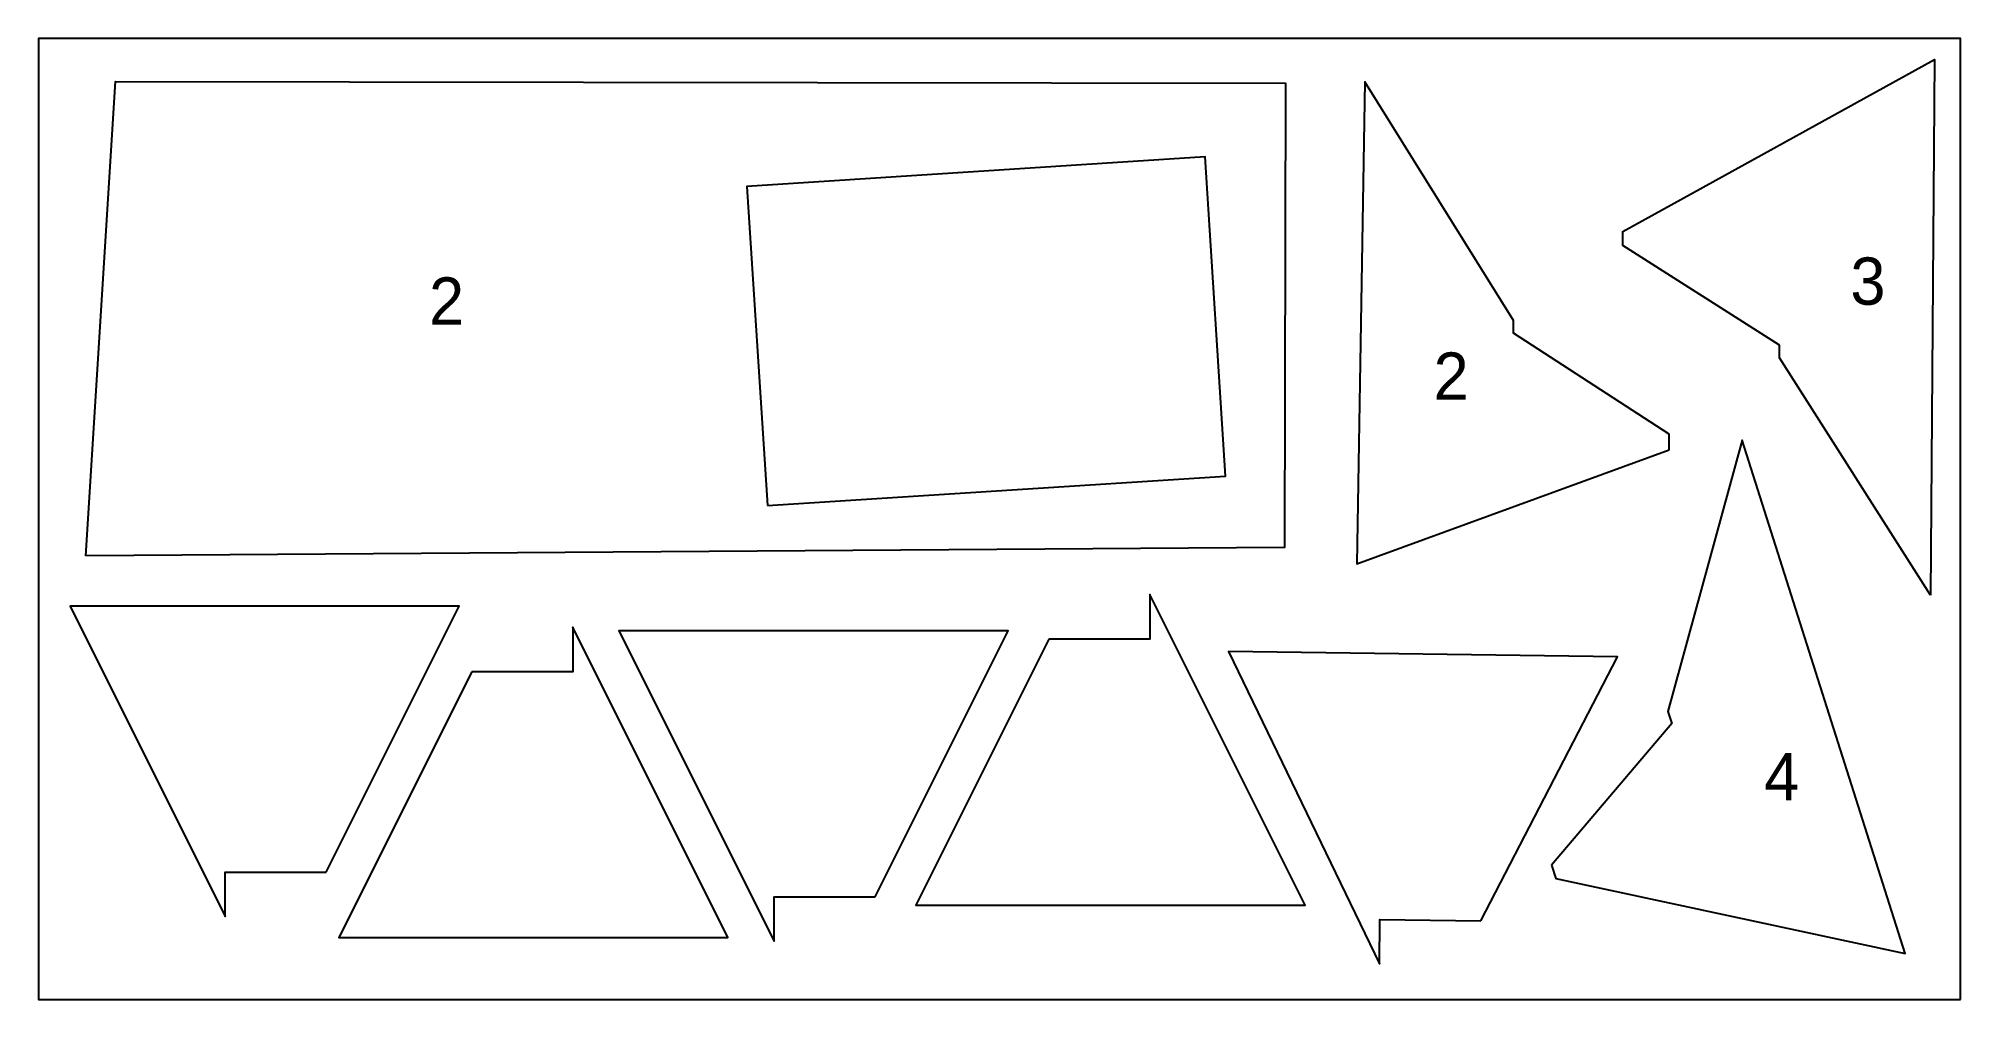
# Model space of a CAD drawing. Header units: millimetres. Extents: x 29933 to 32373, y -69186 to -67966.
import ezdxf

# ---------------------------------------------------------------- set-up
doc = ezdxf.new("R2010")
doc.units = ezdxf.units.MM
doc.layers.add('SOURCE_CURVES', color=7, linetype='Continuous')
doc.layers.add('SOURCE_LABELS', color=5, linetype='Continuous')

msp = doc.modelspace()

# ---------------------------------------------------------------- linework, layer by layer
at = {"layer": 'SOURCE_CURVES'}
for points in [[(32373.3, -69185.9), (32373.3, -67965.9), (29933.3, -67965.9), (29933.3, -69185.9), (32373.3, -69185.9)], [(32335.1, -68672.4), (32143.4, -68371.2), (32143.6, -68355.2), (31944.5, -68228.6), (31944.7, -68210.9), (32340.4, -67992.7), (32335.1, -68672.4)], [(29993.6, -68622.5), (30031.1, -68020.5), (31516.2, -68022.7), (31514.9, -68612.1), (29993.6, -68622.5)], [(32003.2, -68488.1), (32003.6, -68468.3), (31805.7, -68340), (31805.9, -68324), (31617, -68021), (31606.8, -68632.7), (32003.2, -68488.1)], [(30858.9, -68558.9), (31440.3, -68521.4), (31414.2, -68116.2), (30832.7, -68153.7), (30858.9, -68558.9)], [(31854, -69015.2), (31859.4, -69032.1), (32303.1, -69127.4), (32095.9, -68475.8), (32001.9, -68820.2), (32006.7, -68835.5), (31854, -69015.2)], [(31216.1, -68728.3), (31047.3, -69065.9), (31541.3, -69065.9), (31344.3, -68671.9), (31344.3, -68728.3), (31216.1, -68728.3)], [(30298.7, -69024.2), (30467.5, -68686.6), (29973.5, -68686.6), (30170.5, -69080.6), (30170.5, -69024.2), (30298.7, -69024.2)], [(30483.3, -68769.7), (30314.5, -69107.3), (30808.5, -69107.3), (30611.5, -68713.3), (30611.5, -68769.7), (30483.3, -68769.7)], [(30995.4, -69055.4), (31164.2, -68717.8), (30670.2, -68717.8), (30867.2, -69111.8), (30867.2, -69055.4), (30995.4, -69055.4)], [(31764.5, -69086.1), (31938, -68750.9), (31444, -68744), (31635.5, -69140.7), (31636.3, -69084.3), (31764.5, -69086.1)]]:
    msp.add_lwpolyline(points, dxfattribs=at)

# ---------------------------------------------------------------- texts
at = {"layer": 'SOURCE_LABELS'}
for s, p in [('3', (32233.4, -68303.9)), ('2', (30429.1, -68329.2)), ('2', (31704.3, -68424.5)), ('4', (32123.9, -68932.9))]:
    msp.add_text(s, height=60, dxfattribs=at).set_placement(p)

doc.saveas('drawing.dxf')
